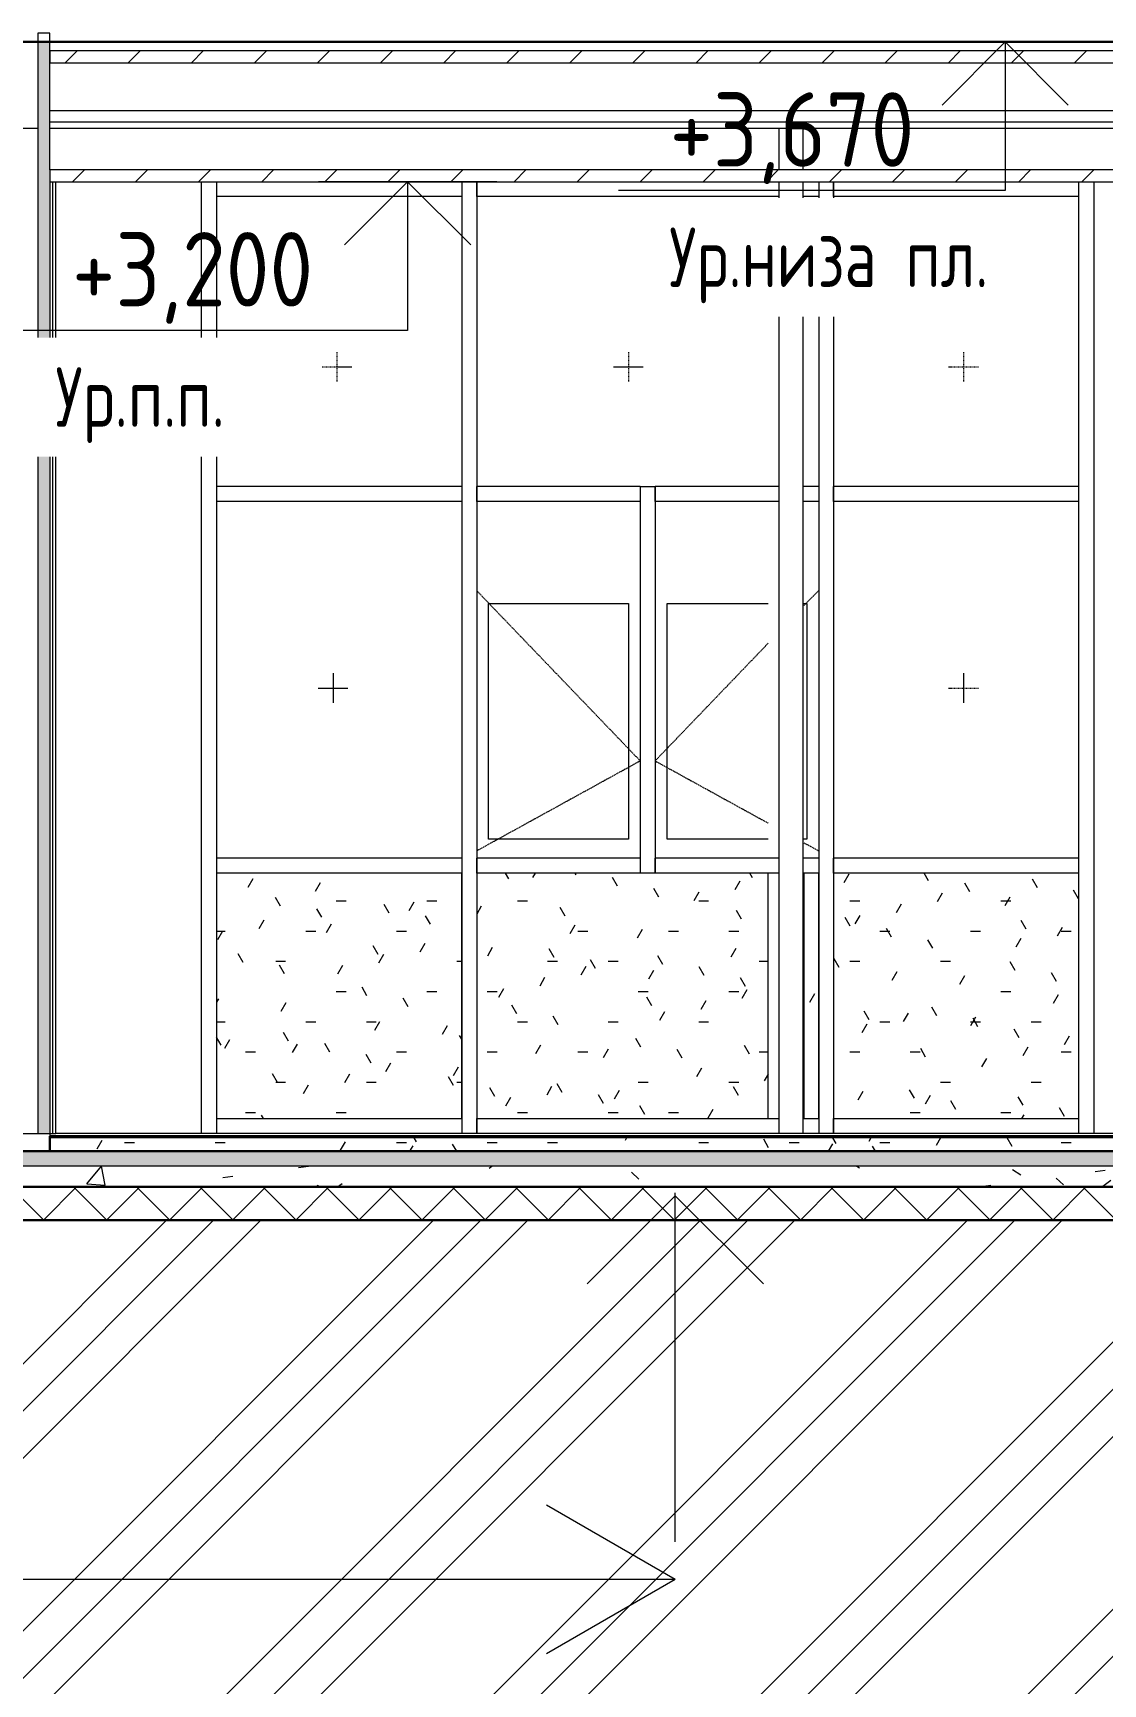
# Model space of a CAD drawing. Header units: millimetres. Extents: x -3929 to 624051, y 52832 to 514950.
# Drawn here: x 486313 to 489911, y 110895 to 116446 of the extents above; entities that cross this region are included whole.
import ezdxf

# ---------------------------------------------------------------- set-up
doc = ezdxf.new("R2010")
doc.units = ezdxf.units.MM
doc.linetypes.add('ADSK_Штриховая_ш3 п1_5', pattern=[4.5, 3, -1.5])
for name, color, linetype, lineweight in [('Аннотация', 7, 'Continuous', 18), ('Витраж', 7, 'Continuous', 9), ('Каркас', 7, 'Continuous', 18), ('Ограждение', 7, 'Continuous', 9), ('Отметки', 7, 'Continuous', 9), ('Перекрытие', 7, 'Continuous', 18), ('Потолки', 7, 'Continuous', 9), ('Стены внутренние', 7, 'Continuous', 18), ('Стены отделка', 7, 'Continuous', 30), ('Стены штриховка', 7, 'Continuous', 9), ('Узлы', 7, 'Continuous', 18), ('ШТРИХОВКА', 252, 'Continuous', 15)]:
    doc.layers.add(name, color=color, linetype=linetype, lineweight=lineweight)
doc.layers.add('Линии', color=7, linetype='Continuous', lineweight=9, true_color=0x00a600)
doc.styles.add('GOST Common_1', font='GOST_Common.ttf', dxfattribs={"width": 0.9, "height": 250})
doc.styles.add('GOST Common_3', font='GOST_Common.ttf', dxfattribs={"width": 0.8, "height": 349.9999999999996})
pattern_1 = [(45, (492818.0134161156, 121045.9326191053), (-106.0660171779821, 106.0660171779821), [])]
pattern_2 = [(0, (492818.0134161156, 121045.9326191053), (406.4, 101.6), [33.528, -271.272, 33.528, -271.272, -1625.6]), (0, (492818.0134161156, 121045.9326191053), (406.4, 101.6), [-609.6, 33.528, -576.072, 33.528, -271.272, -711.2]), (0, (492818.0134161156, 121045.9326191053), (406.4, 101.6), [-1524, 33.528, -169.672, 33.528, -474.472]), (120, (492970.4134161156, 121096.7326191053), (-291.1881810244989, 301.1527240979959), [33.52799999999998, -271.2719999999998, 33.52799999999998, -271.2719999999998, -1625.599999999999]), (120, (492970.4134161156, 121096.7326191053), (-291.1881810244989, 301.1527240979959), [-609.5999999999997, 33.52799999999998, -576.0719999999997, 33.52799999999998, -271.2719999999998, -711.1999999999997]), (120, (492970.4134161156, 121096.7326191053), (-291.1881810244989, 301.1527240979959), [-1523.999999999999, 33.52799999999998, -169.6719999999999, 33.52799999999998, -474.4719999999998]), (240, (493021.2134161156, 121299.9326191053), (-115.2118189755009, -402.7527240979958), [33.528, -271.272, 33.528, -271.272, -1625.6]), (240, (493021.2134161156, 121299.9326191053), (-115.2118189755009, -402.7527240979958), [-609.6, 33.528, -576.072, 33.528, -271.272, -711.2]), (240, (493021.2134161156, 121299.9326191053), (-115.2118189755009, -402.7527240979958), [-1524, 33.528, -169.672, 33.528, -474.472])]

# ---------------------------------------------------------------- blocks, each defined once
blk = doc.blocks.new('Прямоугольный импост - Импост структурный с накладкой - 100мм-2491568-Разрез 2-2')
at = {"layer": 'Витраж'}
for p, q in [((5273.490088926244, 0), (5273.490088926244, 49.99999999999997)), ((5273.490088926244, 49.99999999999997), (6098.490088926245, 49.99999999999997))]:
    blk.add_line(p, q, dxfattribs=at)
blk = doc.blocks.new('Прямоугольный импост - 50х50 мм-2491571-Разрез 2-2')
at = {"layer": 'Витраж'}
blk.add_line((3198.490088926245, 899.9999999999999), (3198.490088926245, 0), dxfattribs=at)
blk = doc.blocks.new('Прямоугольный импост - 50х50 мм-6103832-Разрез 2-2')
at = {"layer": 'Витраж'}
blk.add_line((6098.490088926245, 2150), (6098.490088926245, 3200), dxfattribs=at)
blk = doc.blocks.new('Прямоугольный импост - Импост структурный с накладкой - 100мм-4856153-Разрез 2-2')
at = {"layer": 'Витраж'}
for p, q in [((4648.490088926244, 49.99999999999997), (5090.231595800533, 49.99999999999997)), ((5170.23159580054, 49.99999999999997), (5223.490088926245, 49.99999999999997)), ((5223.490088926245, 49.99999999999997), (5223.490088926245, 0))]:
    blk.add_line(p, q, dxfattribs=at)
blk = doc.blocks.new('Прямоугольный импост - Импост структурный с накладкой - 160мм-2490835-Разрез 2-2')
at = {"layer": 'Витраж'}
for p, q in [((5223.490088926245, 899.9999999999999), (5223.490088926245, 0)), ((5273.490088926244, 899.9999999999999), (5273.490088926244, 0))]:
    blk.add_line(p, q, dxfattribs=at)
blk = doc.blocks.new('Прямоугольный импост - Импост структурный с накладкой - 100мм-V2-Разрез 2-2')
at = {"layer": 'Витраж'}
for p, q in [((3198.490088926244, 49.99999999999997), (4023.490088926244, 49.99999999999997)), ((4023.490088926244, 49.99999999999997), (4023.490088926244, 0))]:
    blk.add_line(p, q, dxfattribs=at)
blk = doc.blocks.new('Ограждение_куообразное - Ограждение_куообразное-1750661-Разрез 2-2')
at = {"layer": 'Ограждение'}
for p, q in [((5090.231595800532, 3239.999999999993), (5090.231595800532, 3379.999999999992)), ((5170.231595800534, 3379.999999999992), (5170.231595800534, 3239.999999999993)), ((5090.231595800532, 0), (5090.231595800532, 3199.999999999999)), ((5170.231595800534, 3199.999999999999), (5170.231595800534, 0))]:
    blk.add_line(p, q, dxfattribs=at)
blk = doc.blocks.new('Прямоугольный импост - 50х50 мм-6103835-Разрез 2-2')
at = {"layer": 'Витраж'}
blk.add_line((3198.490088926245, 2150), (3198.490088926245, 899.9999999999999), dxfattribs=at)
blk = doc.blocks.new('Прямоугольный импост - 50х50 мм-2491575-Разрез 2-2')
at = {"layer": 'Витраж'}
blk.add_line((6098.490088926245, 0), (6098.490088926245, 900.0000000000002), dxfattribs=at)
blk = doc.blocks.new('Прямоугольный импост - Импост структурный с накладкой - 100мм-2491569-Разрез 2-2')
at = {"layer": 'Витраж'}
for p, q in [((5273.490088926244, 874.9999999999999), (5273.490088926244, 924.9999999999999)), ((6098.490088926246, 925.0000000000002), (5273.490088926244, 924.9999999999999)), ((6098.490088926246, 875.0000000000002), (5273.490088926244, 874.9999999999999))]:
    blk.add_line(p, q, dxfattribs=at)
blk = doc.blocks.new('Прямоугольный импост - Импост структурный с накладкой - 100мм-4856147-Разрез 2-2')
at = {"layer": 'Витраж'}
for p, q in [((4673.490088926244, 875.0000000000001), (4673.490088926244, 925.0000000000001)), ((5090.231595800533, 925.0000000000001), (4673.490088926244, 925.0000000000001)), ((5223.490088926245, 925.0000000000001), (5170.23159580054, 925.0000000000001)), ((5223.490088926245, 925.0000000000001), (5223.490088926245, 875.0000000000001)), ((5090.231595800533, 875.0000000000001), (4673.490088926244, 875.0000000000001)), ((5223.490088926245, 875.0000000000001), (5170.23159580054, 875.0000000000001))]:
    blk.add_line(p, q, dxfattribs=at)
blk = doc.blocks.new('Прямоугольный импост - Импост структурный с накладкой - 100мм-V92-Разрез 2-2')
at = {"layer": 'Витраж'}
for p, q in [((4023.490088926247, 924.9999999999999), (3198.490088926246, 924.9999999999999)), ((4023.490088926247, 924.9999999999999), (4023.490088926247, 874.9999999999999)), ((4023.490088926247, 874.9999999999999), (3198.490088926246, 874.9999999999999))]:
    blk.add_line(p, q, dxfattribs=at)
blk = doc.blocks.new('Прямоугольный импост - Импост структурный с накладкой - 160мм-6103829-Разрез 2-2')
at = {"layer": 'Витраж'}
for p, q in [((5223.490088926245, 2150), (5223.490088926245, 899.9999999999999)), ((5273.490088926244, 2150), (5273.490088926244, 899.9999999999999))]:
    blk.add_line(p, q, dxfattribs=at)
blk = doc.blocks.new('Прямоугольный импост - 50х50 мм-6103838-Разрез 2-2')
at = {"layer": 'Витраж'}
blk.add_line((3198.490088926245, 3200), (3198.490088926245, 2150), dxfattribs=at)
blk = doc.blocks.new('Прямоугольный импост - 50х50 мм-6103839-Разрез 2-2')
at = {"layer": 'Витраж'}
blk.add_line((6098.490088926245, 900.0000000000001), (6098.490088926245, 2150), dxfattribs=at)
blk = doc.blocks.new('Прямоугольный импост - Импост структурный с накладкой - 100мм-V94-Разрез 2-2')
at = {"layer": 'Витраж'}
for p, q in [((4673.490088926244, 2125), (4673.490088926244, 2175)), ((5090.231595800533, 2175), (4673.490088926244, 2175)), ((5223.490088926245, 2175), (5170.23159580054, 2175)), ((5223.490088926245, 2175), (5223.490088926245, 2125)), ((5090.231595800533, 2125), (4673.490088926244, 2125)), ((5223.490088926245, 2125), (5170.23159580054, 2125))]:
    blk.add_line(p, q, dxfattribs=at)
blk = doc.blocks.new('Прямоугольный импост - Импост структурный с накладкой - 160мм-6103830-Разрез 2-2')
at = {"layer": 'Витраж'}
for p, q in [((5223.490088926245, 3200), (5223.490088926245, 2150)), ((5273.490088926244, 3200), (5273.490088926244, 2150))]:
    blk.add_line(p, q, dxfattribs=at)
blk = doc.blocks.new('Прямоугольный импост - Импост структурный с накладкой - 100мм-4856155-Разрез 2-2')
at = {"layer": 'Витраж'}
for p, q in [((4073.490088926244, 3150), (4073.490088926244, 3200)), ((4648.490088926244, 3150), (4073.490088926244, 3150))]:
    blk.add_line(p, q, dxfattribs=at)
blk = doc.blocks.new('Прямоугольный импост - Импост структурный с накладкой - 100мм-4855947-Разрез 2-2')
at = {"layer": 'Витраж'}
for p, q in [((5273.490088926244, 3150), (5273.490088926244, 3200)), ((6098.490088926245, 3150), (5273.490088926244, 3150))]:
    blk.add_line(p, q, dxfattribs=at)
blk = doc.blocks.new('Прямоугольный импост - Импост структурный с накладкой - 100мм-V162-Разрез 2-2')
at = {"layer": 'Витраж'}
for p, q in [((4023.490088926247, 3200), (4023.490088926247, 3150)), ((4023.490088926247, 3150), (3198.490088926246, 3150))]:
    blk.add_line(p, q, dxfattribs=at)
blk = doc.blocks.new('Прямоугольный импост - Импост структурный с накладкой - 100мм-4856156-Разрез 2-2')
at = {"layer": 'Витраж'}
for p, q in [((5223.490088926245, 3200), (5223.490088926245, 3150)), ((5090.231595800533, 3150), (4648.490088926244, 3150)), ((5223.490088926245, 3150), (5170.23159580054, 3150))]:
    blk.add_line(p, q, dxfattribs=at)
blk = doc.blocks.new('Прямоугольный импост - Импост структурный с накладкой - 100мм-4856157-Разрез 2-2')
at = {"layer": 'Витраж'}
for p, q in [((4073.490088926244, 0), (4073.490088926244, 49.99999999999997)), ((4073.490088926244, 49.99999999999997), (4648.490088926244, 49.99999999999997))]:
    blk.add_line(p, q, dxfattribs=at)
blk = doc.blocks.new('Прямоугольный импост - Импост структурный с накладкой - 100мм-V164-Разрез 2-2')
at = {"layer": 'Витраж'}
for p, q in [((4073.490088926244, 875.0000000000001), (4073.490088926244, 925.0000000000001)), ((4623.490088926244, 925.0000000000001), (4073.490088926244, 925.0000000000001)), ((4623.490088926244, 925.0000000000001), (4623.490088926244, 875.0000000000001)), ((4623.490088926244, 875.0000000000001), (4073.490088926244, 875.0000000000001))]:
    blk.add_line(p, q, dxfattribs=at)
blk = doc.blocks.new('Прямоугольный импост - Импост структурный с накладкой - 160мм-6103831-Разрез 2-2')
at = {"layer": 'Витраж'}
for p, q in [((4623.490088926244, 2175), (4673.490088926244, 2175)), ((4623.490088926244, 2175), (4623.490088926244, 875.0000000000001)), ((4673.490088926244, 2175), (4673.490088926244, 875.0000000000001)), ((4673.490088926244, 875.0000000000001), (4623.490088926244, 875.0000000000001))]:
    blk.add_line(p, q, dxfattribs=at)
blk = doc.blocks.new('Высотные отметки - Стрелка вниз-12094-Разрез 2-2')
at = {"layer": 'Аннотация', "lineweight": 20}
for p, q in [((23173.61572200543, 3219.999999999998), (22573.61572200543, 3219.999999999998)), ((22873.61572200543, 3219.999999999998), (22661.48368764947, 3007.867965644033)), ((22873.61572200543, 3219.999999999998), (22873.61572200543, 2719.999999999998)), ((22873.61572200543, 3219.999999999998), (23085.7477563614, 3007.867965644033)), ((22873.61572200543, 2719.999999999998), (21573.61572200543, 2719.999999999998))]:
    blk.add_line(p, q, dxfattribs=at)
blk = doc.blocks.new('ADSK_Обозначение_ФлажокПирогаКонструкции - Разрез пол-7272285-Разрез 2-2')
at = {"layer": 'Аннотация', "lineweight": 20}
for q in [(4308.331568166196, -1250.000000000091), (-3258.655729941589, -1499.999999999981), (4308.331568166189, -1750.00000000009)]:
    blk.add_line((4741.344270058411, -1500.000000000097), q, dxfattribs=at)

msp = doc.modelspace()

# ---------------------------------------------------------------- hatches: boundary and pattern name
at = {"layer": 'Потолки'}
h = msp.add_hatch(dxfattribs=at)
h.set_pattern_fill('FP_3', color=256, style=0, pattern_type=2)
h.set_pattern_definition(pattern_1)
h.paths.add_polyline_path([(489667.7910341421, 116345.9326191053), (492024.321524513, 116345.9326191053), (492024.321524513, 116385.9326191053), (486369.3440119161, 116385.9326191053), (486369.3440119161, 116345.9326191053), (489447.334493877, 116345.9326191053)])
h = msp.add_hatch(dxfattribs=at)
h.set_pattern_fill('FP_3', color=256, style=0, pattern_type=2)
h.set_pattern_definition(pattern_1)
h.paths.add_polyline_path([(491982.5847069256, 115945.9326191053), (492024.321524513, 115945.9326191053), (492024.321524513, 115985.9326191053), (486369.3440119161, 115985.9326191053), (486369.3440119161, 115945.9326191053), (491961.2875109076, 115945.9326191053)])
at = {"layer": 'Узлы', "lineweight": 5, "true_color": 0xc0c0c0}
h = msp.add_hatch(dxfattribs=at)
h.set_pattern_fill('FP_2', color=9, style=0, pattern_type=2)
h.set_pattern_definition(pattern_2)
h.paths.add_polyline_path([(486929.6025050418, 112795.9326191053), (487754.6025050418, 112795.9326191053), (487754.6025050418, 113620.9326191053), (486929.6025050418, 113620.9326191053), (486929.6025050418, 112926.136430469)])
h.paths.add_polyline_path([(487804.6025050418, 112795.9326191053), (488784.6025050418, 112795.9326191053), (488784.6025050418, 113620.9326191053), (487804.6025050418, 113620.9326191053), (487804.6025050418, 112926.136430469)])
h.paths.add_polyline_path([(489004.6025050418, 112795.9326191053), (489829.6025050418, 112795.9326191053), (489829.6025050418, 113620.9326191053), (489004.6025050418, 113620.9326191053), (489004.6025050418, 112926.136430469)])
h.paths.add_polyline_path([(488954.6025050418, 112795.9326191053), (488954.6025050418, 113620.9326191053), (488904.6025050418, 113620.9326191053), (488904.6025050418, 112795.9326191053)])
at = {"layer": 'Узлы', "lineweight": 5}
h = msp.add_hatch(dxfattribs=at)
h.set_pattern_fill('FP_23', color=256, style=0, pattern_type=2)
h.set_pattern_definition([(49.99999999999999, (492818.0134161156, 121045.9326191053), (728.73650110752, -63.75582262483607), [76.2, -838.2]), (355, (492818.0134161156, 121045.9326191053), (-140.9716152248045, 764.2276025857151), [60.96, -670.56]), (100.451, (492878.7414161156, 121040.6196191053), (587.770006663837, 700.4667512811675), [64.76, -712.36]), (46.184, (492818.0134161156, 121249.1326191053), (1084.316239662759, -168.1709612287867), [114.3, -1257.3]), (96.63599999999998, (492908.3734161156, 121235.1186191053), (949.6099128555585, 989.7098464133105), [97.13999999999999, -1068.54]), (351.184, (492818.0134161156, 121249.1326191053), (949.620552888774, 989.7011531044203), [91.44, -1005.84]), (21, (492919.6134161156, 121198.3326191053), (606.4578690252075, -409.0605652741465), [76.2, -838.2]), (326, (492919.6134161156, 121198.3326191053), (247.208340968463, 736.7529172040109), [60.96, -670.56]), (71.45100000000001, (492970.1514161156, 121164.2446191053), (853.6682507774542, 327.6854711435369), [64.76, -712.36]), (37.50000000000001, (492818.0134161156, 121045.9326191053), (12.35469342532113, 338.2201185742302), [33.528, -628.904, 33.528, -647.192, -673.1]), (37.50000000000001, (492818.0134161156, 121045.9326191053), (12.35469342532113, 338.2201185742302), [-1343.152, 33.528, -639.572]), (7.499999999999999, (492818.0134161156, 121045.9326191053), (267.2788744354337, 400.7221270887442), [33.528, -354.584, 33.528, -613.664, -256.54]), (7.499999999999999, (492818.0134161156, 121045.9326191053), (267.2788744354337, 400.7221270887442), [-1035.304, 33.528, -223.012]), (327.5, (492591.4454161156, 121045.9326191053), (542.363331518853, -22.91534459201296), [33.528, -220.472, 33.528, -758.952, -1051.56]), (327.5, (492591.4454161156, 121045.9326191053), (542.363331518853, -22.91534459201296), [-1046.48, 33.528, -1018.032]), (317.5, (492489.8454161156, 121045.9326191053), (592.5169587678777, 101.7071067647936), [33.528, -296.672, 33.528, -492.76, -746.76]), (317.5, (492489.8454161156, 121045.9326191053), (592.5169587678777, 101.7071067647936), [-856.488, 33.528, -713.232])])
h.paths.add_polyline_path([(485689.4534173568, 112545.9326191052), (486192.456686174, 112545.9326191052), (486192.456686174, 112565.9326191053), (500682.0531420882, 112565.9326191053), (500682.0531420882, 112635.9326191053), (485619.3440119161, 112635.9326191053), (485619.3440119161, 112545.9326191052)])
h = msp.add_hatch(dxfattribs=at)
h.set_pattern_fill('FP_22', color=256, style=0, pattern_type=2)
h.set_pattern_definition([(45, (492818.0134161156, 121045.9326191053), (-449.0128060534577, 449.0128060534577), []), (45, (492976.7634161156, 121045.9326191053), (0, 898.0256121069154), []), (45, (492659.2634161156, 121045.9326191053), (0, 898.0256121069154), [])])
h.paths.add_polyline_path([(527266.0209038124, 109033.3834590677), (527476.991397426, 109033.3834590677), (527476.991397426, 110738.7977439789), (529189.5334047588, 110738.7977439789), (529189.5334047588, 112185.9326191053), (528811.9858642045, 112185.9326191053), (528811.0549039548, 111395.9326191053), (527091.5335994831, 111395.9326191053), (527091.5335994831, 109445.9326191053), (527266.0209038124, 109445.9326191053), (527266.0209038124, 109129.3388669018)])
h.paths.add_polyline_path([(526263.5767181468, 109033.3834590677), (526519.9481999916, 109033.3834590677), (526519.9481999916, 109445.9326191053), (526569.9481999916, 109445.9326191053), (526569.9481999916, 109645.9326191053), (501624.2372193536, 109645.9326191053), (501624.2372193536, 109445.9326191053), (501676.0209038124, 109445.9326191053), (501676.0209038124, 109067.8907069782), (501824.2372193536, 109067.8907069782), (501824.2372193536, 109195.9326191053), (526136.3522163138, 109195.9326191053), (526136.3522163138, 109033.3834590677)])
h.paths.add_polyline_path([(483742.2106058232, 109445.9326191053), (500791.4196783776, 109445.9326191053), (500959.0370229502, 109619.1376998623), (501014.0370229502, 109445.9326191053), (501105.5633373568, 109445.9326191053), (501104.4237450077, 112453.9301376764), (486192.456686174, 112453.9301376764), (486192.456686174, 112545.9326191052), (480649.2572795097, 112545.9326191052), (479504.8624161151, 111935.9326191053), (479144.6025050418, 111935.9326191053), (479144.6025050418, 111909.5174052763), (478566.3014086789, 111909.5174052763), (478566.3014086789, 111373.2533133902), (482866.301408679, 111373.2533133902), (483034.9201204078, 109445.9326191053), (483054.0948261895, 109445.9326191053)])
h.paths.add_polyline_path([(499387.9347895453, 112394.2073308379), (499387.9389157597, 112394.2073308379), (499388.9108918868, 112386.8526773557)])
h = msp.add_hatch(dxfattribs=at)
h.set_pattern_fill('FP_15', color=256, style=0, pattern_type=2)
h.set_pattern_definition([(45, (492818.0134161156, 121045.9326191053), (-106.0660171779821, 106.0660171779821), []), (135, (492818.0134161156, 121045.9326191053), (-106.0660171779821, -106.0660171779821), [])])
h.paths.add_polyline_path([(499146.9108918869, 112453.9301376764), (501105.5633373568, 112453.9301376764), (501105.563337292, 112565.9326191053), (486192.456686174, 112565.9326191053), (486192.456686174, 112453.9301376764), (499132.9350166378, 112453.9301376764)])
at = {"layer": 'ШТРИХОВКА'}
msp.add_hatch(color=252, dxfattribs=at).paths.add_polyline_path([(486360.9429301658, 112745.9326191053), (486369.3440119161, 112745.9326191053), (486369.3440119161, 116415.9326191053), (486329.3440119161, 116415.9326191053), (486329.3440119161, 112745.9326191053)])
h = msp.add_hatch(dxfattribs=at)
h.set_pattern_fill('FP_2', color=252, style=0, pattern_type=2)
h.set_pattern_definition(pattern_2)
h.paths.add_polyline_path([(490990.5302757326, 112685.9326191053), (492056.321524513, 112685.9326191053), (492055.9128051669, 112730.9326191053), (486369.3440119161, 112730.5732253541), (486369.3440119161, 112685.9326191053), (490770.0737354676, 112685.9326191053)])
h = msp.add_hatch(dxfattribs=at)
h.set_pattern_fill('FP_2', color=252, style=0, pattern_type=2)
h.set_pattern_definition(pattern_2)
h.paths.add_polyline_path([(500682.0531420882, 112565.9326191053), (501105.563337292, 112565.9326191053), (501105.563337292, 112685.9326191053), (486209.3440119161, 112685.9326191053), (486209.3440119161, 112635.9326191053), (500682.0531420882, 112635.9326191053)])

# ---------------------------------------------------------------- linework, layer by layer
at = {"layer": 'Каркас'}
for p, q in [((486241.3440119161, 116125.9326191053), (486329.3440119161, 116125.9326191053)), ((486369.3440119161, 116125.9326191053), (492024.321524513, 116125.9326191053))]:
    msp.add_line(p, q, dxfattribs=at)
at = {"layer": 'Линии', "color": 7, "linetype": 'ADSK_Штриховая_ш3 п1_5', "lineweight": 5}
for p, q in [((487334.6025050418, 115373.3998796877), (487334.6025050418, 115273.3998796877)), ((488314.6025050418, 115373.3998796877), (488314.6025050418, 115273.3998796877)), ((489441.6417681781, 115373.3998796877), (489441.6417681781, 115273.3998796877)), ((487284.6025050418, 115323.3998796877), (487384.6025050418, 115323.3998796877)), ((488264.6025050418, 115323.3998796877), (488364.6025050418, 115323.3998796877)), ((489391.6417681781, 115323.3998796877), (489491.6417681781, 115323.3998796877)), ((487271.6417681781, 114243.3998796877), (487371.6417681781, 114243.3998796877)), ((487321.6417681781, 114293.3998796877), (487321.6417681781, 114193.3998796877)), ((489391.6417681781, 114243.3998796877), (489491.6417681781, 114243.3998796877)), ((489441.6417681781, 114293.3998796877), (489441.6417681781, 114193.3998796877))]:
    msp.add_line(p, q, dxfattribs=at)
at = {"layer": 'Линии', "color": 7, "linetype": 'ADSK_Штриховая_ш3 п1_5'}
for p, q in [((487804.6025050418, 114570.9326191053), (488354.6025050418, 113998.4363055248)), ((488954.6025050418, 114570.9326191053), (488904.6025050418, 114520.9326191053)), ((488784.6025050418, 114393.9792130895), (488404.6025050418, 113998.4363055248)), ((488354.6025050418, 113998.4363055248), (487804.6025050418, 113695.9326191053)), ((488404.6025050418, 113998.4363055248), (488784.6025050418, 113789.4337585441)), ((488904.6025050418, 113723.4329542344), (488954.6025050418, 113695.9326191053))]:
    msp.add_line(p, q, dxfattribs=at)
at = {"layer": 'Линии', "color": 7}
for p, q in [((487844.6025050418, 114527.4809991168), (488314.6025050418, 114527.4809991168)), ((487844.6025050418, 113735.9326191053), (487844.6025050418, 114527.4809991168)), ((488314.6025050418, 114527.4809991168), (488314.6025050418, 113735.9326191053)), ((488444.6025050418, 114527.4809991168), (488784.6025050418, 114527.4809991168)), ((488444.6025050418, 113735.9326191053), (488444.6025050418, 114527.4809991168)), ((488904.6025050418, 114527.4809991168), (488914.6025050418, 114527.4809991168)), ((488914.6025050418, 114527.4809991168), (488914.6025050418, 113735.9326191053)), ((488314.6025050418, 113735.9326191053), (487844.6025050418, 113735.9326191053)), ((488784.6025050418, 113735.9326191053), (488444.6025050418, 113735.9326191053)), ((488914.6025050418, 113735.9326191053), (488904.6025050418, 113735.9326191053)), ((487754.6025050418, 113620.9326191053), (486929.6025050418, 113620.9326191053)), ((486929.6025050418, 113620.9326191053), (486929.6025050418, 112795.9326191053)), ((487754.6025050418, 112795.9326191053), (487754.6025050418, 113620.9326191053)), ((488784.6025050418, 113620.9326191053), (487804.6025050418, 113620.9326191053)), ((487804.6025050418, 113620.9326191053), (487804.6025050418, 112795.9326191053)), ((488784.6025050418, 112795.9326191053), (488784.6025050418, 113620.9326191053)), ((488954.6025050418, 113620.9326191053), (488904.6025050418, 113620.9326191053)), ((488904.6025050418, 113620.9326191053), (488904.6025050418, 112795.9326191053)), ((488954.6025050418, 112795.9326191053), (488954.6025050418, 113620.9326191053)), ((489004.6025050418, 113620.9326191053), (489004.6025050418, 112795.9326191053)), ((489829.6025050418, 113620.9326191053), (489004.6025050418, 113620.9326191053)), ((489829.6025050418, 112795.9326191053), (489829.6025050418, 113620.9326191053)), ((486929.6025050418, 112795.9326191053), (487754.6025050418, 112795.9326191053)), ((487804.6025050418, 112795.9326191053), (488784.6025050418, 112795.9326191053)), ((488904.6025050418, 112795.9326191053), (488954.6025050418, 112795.9326191053)), ((489004.6025050418, 112795.9326191053), (489829.6025050418, 112795.9326191053)), ((500682.0531420882, 112635.9326191053), (485619.3440119161, 112635.9326191053))]:
    msp.add_line(p, q, dxfattribs=at)
at = {"layer": 'Линии', "color": 7, "lineweight": 30}
for p, q in [((501105.5633373568, 112565.9326191053), (486192.456686174, 112565.9326191053)), ((486192.456686174, 112453.9301376764), (501105.5633373568, 112453.9301376764))]:
    msp.add_line(p, q, dxfattribs=at)
at = {"layer": 'Линии', "color": 7, "lineweight": 18}
for p, q in [((488472.456686174, 112535.9326191053), (488176.4413821434, 112239.9173150747)), ((488472.456686174, 111373.2533133902), (488472.456686174, 112545.9326191052)), ((488472.456686174, 112535.9326191053), (488768.4719902046, 112239.9173150747))]:
    msp.add_line(p, q, dxfattribs=at)
at = {"layer": 'Отметки', "lineweight": 5}
msp.add_line((489986.2463361496, 116415.9326191053), (489581.8175687467, 116415.9326191053), dxfattribs=at)
at = {"layer": 'Перекрытие', "lineweight": 30}
for p, q in [((486209.3440119161, 116415.9326191053), (492056.321524513, 116415.9326191053)), ((486369.3440119161, 112736.9326191053), (486369.3440119161, 112685.9326191053)), ((492056.321524513, 112736.9326191053), (486369.3440119161, 112736.9326191053)), ((501105.563337292, 112685.9326191053), (486209.3440119161, 112685.9326191053))]:
    msp.add_line(p, q, dxfattribs=at)
at = {"layer": 'Перекрытие', "lineweight": 9}
for p, q in [((486369.3440119161, 112745.9326191053), (486369.3440119161, 112736.9326191053)), ((492056.321524513, 112745.9326191053), (486389.3440119161, 112745.9326191053))]:
    msp.add_line(p, q, dxfattribs=at)
at = {"layer": 'Перекрытие'}
msp.add_line((492056.321524513, 112730.9326191053), (486369.3440119161, 112730.9326191053), dxfattribs=at)
at = {"layer": 'Потолки', "lineweight": 18}
for p, q in [((492024.321524513, 116385.9326191053), (486369.3440119161, 116385.9326191053)), ((486369.3440119161, 116385.9326191053), (486369.3440119161, 116345.9326191053)), ((486369.3440119161, 116345.9326191053), (492024.321524513, 116345.9326191053)), ((492024.321524513, 115985.9326191053), (486369.3440119161, 115985.9326191053)), ((486369.3440119161, 115985.9326191053), (486369.3440119161, 115945.9326191053)), ((486369.3440119161, 115945.9326191053), (492024.321524513, 115945.9326191053))]:
    msp.add_line(p, q, dxfattribs=at)
at = {"layer": 'Потолки'}
for p, q in [((486369.3440119161, 116185.9326191053), (492024.321524513, 116185.9326191053)), ((492024.321524513, 116145.9326191053), (486369.3440119161, 116145.9326191053))]:
    msp.add_line(p, q, dxfattribs=at)
at = {"layer": 'Стены внутренние'}
for p, q in [((486879.6025050418, 112745.9326191053), (486879.6025050418, 115945.9326191053)), ((489879.6025050418, 115945.9326191053), (489879.6025050418, 112745.9326191053)), ((486264.3440119161, 112745.9326191053), (486329.3440119161, 112745.9326191053))]:
    msp.add_line(p, q, dxfattribs=at)
at = {"layer": 'Стены отделка', "lineweight": 9}
for p, q in [((486369.3440119161, 116445.9326191053), (486329.3440119161, 116445.9326191053)), ((486329.3440119161, 116445.9326191053), (486329.3440119161, 112745.9326191053)), ((486369.3440119161, 115985.9326191053), (486369.3440119161, 116445.9326191053)), ((486369.3440119161, 115945.9326191053), (486369.3440119161, 112745.9326191053)), ((486389.3440119161, 112745.9326191053), (486389.3440119161, 115945.9326191053)), ((486329.3440119161, 112745.9326191053), (486389.3440119161, 112745.9326191053))]:
    msp.add_line(p, q, dxfattribs=at)
at = {"layer": 'Стены штриховка'}
msp.add_line((486378.3440119161, 115945.9326191053), (486378.3440119161, 112745.9326191053), dxfattribs=at)

# ---------------------------------------------------------------- block references
at = {"layer": 'Аннотация'}
msp.add_blockref('ADSK_Обозначение_ФлажокПирогаКонструкции - Разрез пол-7272285-Разрез 2-2', (483731.1124161156, 112745.9326191053), dxfattribs=at)
at = {"layer": 'Витраж'}
for name, p in [('Прямоугольный импост - 50х50 мм-6103838-Разрез 2-2', (483731.1124161156, 112745.9326191053)), ('Прямоугольный импост - Импост структурный с накладкой - 100мм-V162-Разрез 2-2', (483731.1124161156, 112745.9326191053)), ('Прямоугольный импост - Импост структурный с накладкой - 160мм-6103830-Разрез 2-2', (482531.1124161156, 112745.9326191053)), ('Прямоугольный импост - Импост структурный с накладкой - 100мм-4856155-Разрез 2-2', (483731.1124161156, 112745.9326191053)), ('Прямоугольный импост - Импост структурный с накладкой - 100мм-4856156-Разрез 2-2', (483731.1124161156, 112745.9326191053)), ('Прямоугольный импост - Импост структурный с накладкой - 160мм-6103830-Разрез 2-2', (483731.1124161156, 112745.9326191053)), ('Прямоугольный импост - Импост структурный с накладкой - 100мм-4855947-Разрез 2-2', (483731.1124161156, 112745.9326191053)), ('Прямоугольный импост - 50х50 мм-6103832-Разрез 2-2', (483731.1124161156, 112745.9326191053)), ('Прямоугольный импост - Импост структурный с накладкой - 100мм-V92-Разрез 2-2', (483731.1124161156, 113995.9326191053)), ('Прямоугольный импост - Импост структурный с накладкой - 100мм-V164-Разрез 2-2', (483731.1124161156, 113995.9326191053)), ('Прямоугольный импост - Импост структурный с накладкой - 160мм-6103831-Разрез 2-2', (483731.1124161156, 112745.9326191053)), ('Прямоугольный импост - Импост структурный с накладкой - 100мм-V94-Разрез 2-2', (483731.1124161156, 112745.9326191053)), ('Прямоугольный импост - Импост структурный с накладкой - 100мм-2491569-Разрез 2-2', (483731.1124161156, 113995.9326191053)), ('Прямоугольный импост - 50х50 мм-6103835-Разрез 2-2', (483731.1124161156, 112745.9326191053)), ('Прямоугольный импост - Импост структурный с накладкой - 160мм-6103829-Разрез 2-2', (482531.1124161156, 112745.9326191053)), ('Прямоугольный импост - Импост структурный с накладкой - 160мм-6103829-Разрез 2-2', (483731.1124161156, 112745.9326191053)), ('Прямоугольный импост - 50х50 мм-6103839-Разрез 2-2', (483731.1124161156, 112745.9326191053)), ('Прямоугольный импост - Импост структурный с накладкой - 100мм-V92-Разрез 2-2', (483731.1124161156, 112745.9326191053)), ('Прямоугольный импост - 50х50 мм-2491571-Разрез 2-2', (483731.1124161156, 112745.9326191053)), ('Прямоугольный импост - Импост структурный с накладкой - 160мм-2490835-Разрез 2-2', (482531.1124161156, 112745.9326191053)), ('Прямоугольный импост - Импост структурный с накладкой - 100мм-V164-Разрез 2-2', (483731.1124161156, 112745.9326191053)), ('Прямоугольный импост - Импост структурный с накладкой - 100мм-4856147-Разрез 2-2', (483731.1124161156, 112745.9326191053)), ('Прямоугольный импост - Импост структурный с накладкой - 160мм-2490835-Разрез 2-2', (483731.1124161156, 112745.9326191053)), ('Прямоугольный импост - Импост структурный с накладкой - 100мм-2491569-Разрез 2-2', (483731.1124161156, 112745.9326191053)), ('Прямоугольный импост - 50х50 мм-2491575-Разрез 2-2', (483731.1124161156, 112745.9326191053)), ('Прямоугольный импост - Импост структурный с накладкой - 100мм-V2-Разрез 2-2', (483731.1124161156, 112745.9326191053)), ('Прямоугольный импост - Импост структурный с накладкой - 100мм-4856157-Разрез 2-2', (483731.1124161156, 112745.9326191053)), ('Прямоугольный импост - Импост структурный с накладкой - 100мм-4856153-Разрез 2-2', (483731.1124161156, 112745.9326191053)), ('Прямоугольный импост - Импост структурный с накладкой - 100мм-2491568-Разрез 2-2', (483731.1124161156, 112745.9326191053))]:
    msp.add_blockref(name, p, dxfattribs=at)
at = {"layer": 'Ограждение'}
msp.add_blockref('Ограждение_куообразное - Ограждение_куообразное-1750661-Разрез 2-2', (483731.1124161156, 112745.9326191053), dxfattribs=at)
at = {"layer": 'Отметки', "lineweight": 20}
msp.add_blockref('Высотные отметки - Стрелка вниз-12094-Разрез 2-2', (464698.80470142, 112725.9326191053), dxfattribs=at)

# ---------------------------------------------------------------- texts
at = {"layer": 'Отметки', "lineweight": 20, "char_height": 250, "width": 1028.822568671121, "attachment_point": 1, "line_spacing_factor": 1.022761013168346, "style": 'GOST Common_1'}
for s, insert in [('+3,670', (488453.1414984671, 116246.4892729395)), ('+3,200', (486443.7443531458, 115776.4892729395))]:
    msp.add_mtext(s, dxfattribs=dict(at, insert=insert))

# ---------------------------------------------------------------- next in the draw order: texts
at = {"layer": 'Аннотация', "lineweight": 9, "char_height": 200, "attachment_point": 1, "line_spacing_factor": 1.022765581104984, "style": 'GOST Common_3', "bg_fill": 2}
for s, insert, width in [('\\pxt1.8,3.6,5.4,7.2,9,10.8,12.6,14.4,16.2,18,19.8,21.6,23.4,25.2,27,28.8,30.6,32.4,34.2,36,37.8,39.6,41.4,43.2,45,46.8,48.6,50.4,52.2,54,55.8,57.6;{Ур.низа пл.}', (488451.319659287, 115791.6858621271), 1257.147), ('\\pxt1.8,3.6,5.4,7.2,9,10.8,12.6,14.4,16.2,18,19.8,21.6,23.4,25.2,27,28.8,30.6,32.4,34.2,36,37.8,39.6,41.4,43.2,45,46.8,48.6,50.4,52.2,54,55.8,57.6;{Ур.п.п.}', (486387.3456650772, 115321.7231018427), 715.3829999999998)]:
    msp.add_mtext(s, dxfattribs=dict(at, insert=insert, width=width))

# ---------------------------------------------------------------- next in the draw order: block references
at = {"layer": 'Отметки', "lineweight": 20}
msp.add_blockref('Высотные отметки - Стрелка вниз-12094-Разрез 2-2', (466708.2018467413, 113195.9326191053), dxfattribs=at)

doc.saveas('drawing.dxf')
